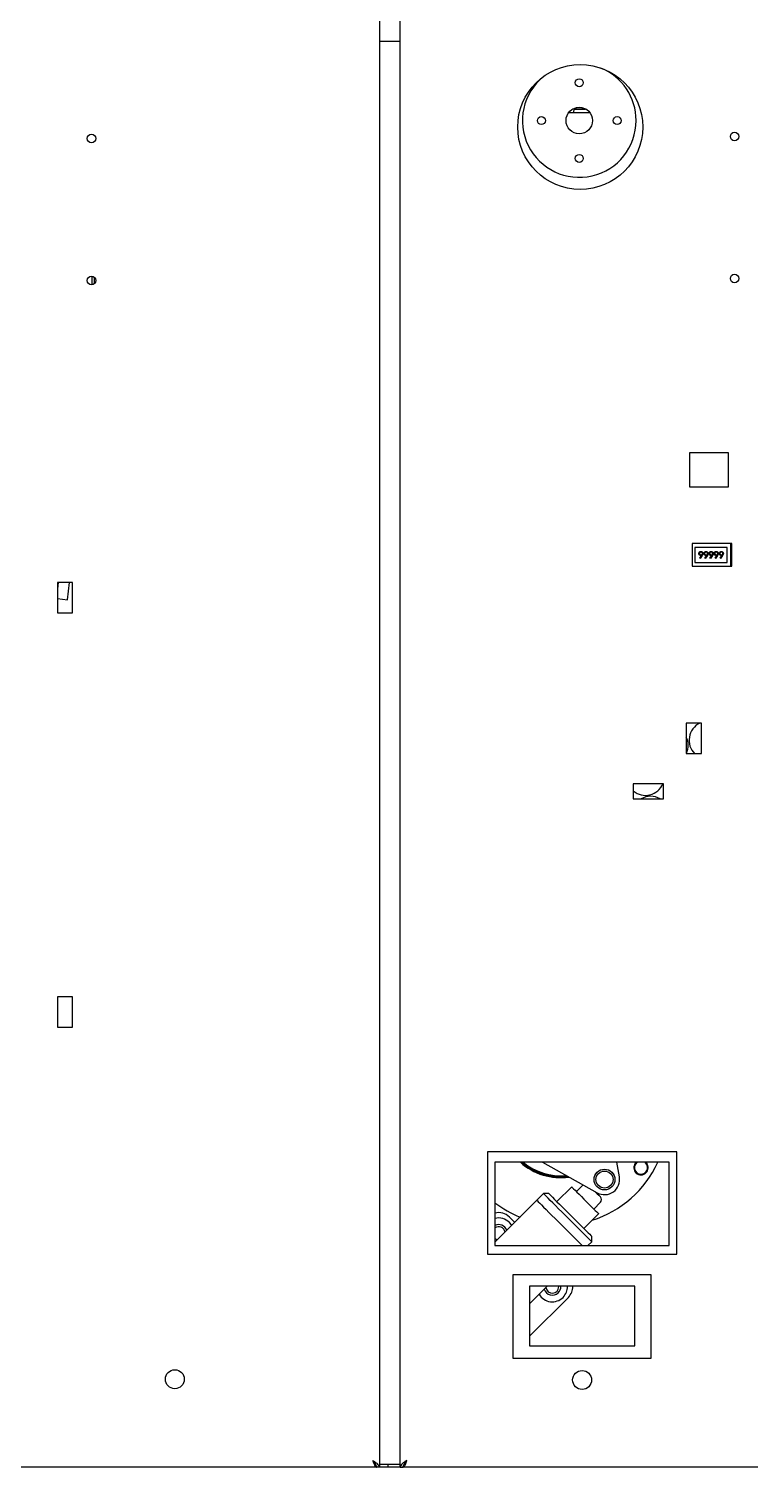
# Model space of a CAD drawing. Header units: millimetres. Extents: x 0 to 87554, y -20854 to 20404.
# Drawn here: x 4723 to 5104, y 10525 to 11285 of the extents above; entities that cross this region are included whole.
import ezdxf

# ---------------------------------------------------------------- set-up
doc = ezdxf.new("R2010")
doc.units = ezdxf.units.MM
doc.layers.get('0').update_dxf_attribs({"lineweight": 15})

# ---------------------------------------------------------------- blocks, each defined once
blk = doc.blocks.new('dr4')
at = {"color": 87, "linetype": 'Continuous', "lineweight": 25}
for p, q in [((600.83, 84.08), (600.83, -703.92)), ((611.83, -703.82), (611.83, 84.18)), ((600.83, 49.58), (611.83, 49.58)), ((709.93, 13.58), (702.72, 13.58)), ((703.33, 12.58), (703.33, 11.58)), ((449.23, -79.13), (449.23, -74.7)), ((450.43, -78.5), (450.43, -75.34)), ((785.07, -167.89), (764.57, -167.89)), ((764.57, -167.89), (764.57, -185.89)), ((785.07, -185.89), (785.07, -167.89)), ((764.57, -185.89), (785.07, -185.89)), ((786.83, -215.82), (765.83, -215.82)), ((765.83, -215.82), (765.83, -227.82)), ((786.33, -215.92), (765.83, -215.92)), ((767.33, -217.92), (767.33, -225.92)), ((784.33, -217.92), (767.33, -217.92)), ((784.33, -225.92), (784.33, -217.92)), ((786.33, -227.82), (786.33, -215.92)), ((786.83, -227.82), (786.83, -215.82)), ((765.83, -227.82), (786.83, -227.82)), ((767.33, -225.92), (784.33, -225.92)), ((769.91, -223.6), (770.89, -222.17)), ((770.17, -223.77), (769.91, -223.6)), ((771.24, -222.19), (770.17, -223.77)), ((772.61, -223.6), (773.58, -222.17)), ((772.86, -223.77), (772.61, -223.6)), ((773.94, -222.19), (772.86, -223.77)), ((775.3, -223.6), (776.27, -222.17)), ((775.55, -223.77), (775.3, -223.6)), ((776.63, -222.19), (775.55, -223.77)), ((777.99, -223.6), (778.96, -222.17)), ((778.24, -223.77), (777.99, -223.6)), ((779.32, -222.19), (778.24, -223.77)), ((780.68, -223.6), (781.66, -222.17)), ((780.93, -223.77), (780.68, -223.6)), ((782.01, -222.19), (780.93, -223.77)), ((438.83, -236.42), (430.83, -236.42)), ((430.83, -236.42), (430.83, -252.42)), ((431.24, -236.42), (430.83, -239.82)), ((436.17, -245.55), (437.28, -236.42)), ((438.83, -252.42), (438.83, -236.42)), ((430.83, -244.9), (436.17, -245.55)), ((430.83, -252.42), (438.83, -252.42)), ((770.83, -310.82), (762.83, -310.82)), ((762.83, -310.82), (762.83, -326.82)), ((770.83, -326.82), (770.83, -310.82)), ((762.83, -326.82), (770.83, -326.82)), ((750.83, -342.82), (734.83, -342.82)), ((734.83, -342.82), (734.83, -350.82)), ((750.83, -350.82), (750.83, -342.82)), ((734.83, -350.82), (750.83, -350.82)), ((438.83, -455.42), (430.83, -455.42)), ((430.83, -455.42), (430.83, -471.42)), ((438.83, -471.42), (438.83, -455.42)), ((430.83, -471.42), (438.83, -471.42)), ((757.83, -537.32), (657.83, -537.32)), ((657.83, -537.32), (657.83, -591.32)), ((757.83, -591.32), (757.83, -537.32)), ((753.83, -542.82), (661.83, -542.82)), ((661.83, -542.82), (661.83, -586.82)), ((686.95, -542.82), (715.73, -558.91)), ((727.5, -550.47), (726.09, -542.82)), ((753.83, -586.82), (753.83, -542.82)), ((708.33, -554.77), (704.8, -558.3)), ((687.47, -559.36), (683.94, -562.89)), ((690.3, -559.36), (687.47, -559.36)), ((702.32, -555.82), (694.54, -563.6)), ((683.94, -562.89), (661.83, -585)), ((708.69, -577.74), (716.46, -569.96)), ((713.99, -567.49), (717.52, -563.95)), ((669.45, -571.74), (672.27, -574.56)), ((710.92, -586.82), (712.93, -584.81)), ((712.93, -584.81), (712.93, -581.98)), ((657.83, -591.32), (757.83, -591.32)), ((661.83, -586.82), (753.83, -586.82)), ((744.33, -602.32), (671.33, -602.32)), ((671.33, -602.32), (671.33, -646.32)), ((744.33, -646.32), (744.33, -602.32)), ((680.08, -617.66), (689.42, -608.32)), ((735.58, -608.32), (680.08, -608.32)), ((680.08, -608.32), (680.08, -639.82)), ((700.57, -614.17), (680.08, -634.66)), ((695.48, -608.51), (695.48, -608.32)), ((735.58, -639.82), (735.58, -608.32)), ((680.08, -639.82), (735.58, -639.82)), ((671.33, -646.32), (744.33, -646.32)), ((599.23, -703.92), (163.43, -703.92)), ((599.23, -703.34), (599.23, -703.92)), ((600.83, -703.92), (599.33, -703.92)), ((611.83, -702.42), (600.83, -702.42)), ((611.65, -703.82), (600.97, -703.82)), ((605.33, -702.42), (605.33, -703.82)), ((611.83, -703.82), (613.33, -703.82)), ((613.43, -703.82), (613.43, -703.24)), ((1099.23, -703.82), (613.43, -703.82))]:
    blk.add_line(p, q, dxfattribs=at)
at = {"color": 87, "linetype": 'Continuous', "lineweight": 25, "flags": 128}
for points in [[(741.98, -543.98), (741.27, -543.07), (740.97, -542.82)], [(741.44, -542.82), (741.52, -542.89), (742.24, -543.84)], [(712.93, -584.81), (712.8, -584.69), (712.43, -584.32), (711.83, -583.71), (710.99, -582.88), (709.95, -581.83), (708.72, -580.6), (707.32, -579.2), (705.78, -577.66), (704.13, -576.02), (702.41, -574.29), (700.64, -572.53), (698.87, -570.75), (697.12, -569), (695.43, -567.32), (693.84, -565.72), (692.36, -564.25), (691.04, -562.93), (689.9, -561.79), (688.96, -560.85), (688.24, -560.12), (687.75, -559.63), (687.5, -559.39), (687.47, -559.36)], [(690.3, -559.36), (690.43, -559.48), (690.8, -559.86), (691.42, -560.48), (692.27, -561.32), (693.32, -562.38), (694.56, -563.62), (695.96, -565.01), (697.48, -566.54), (699.1, -568.15), (700.77, -569.82), (702.46, -571.52), (704.13, -573.19), (705.75, -574.8), (707.27, -576.33), (708.67, -577.72), (709.91, -578.96), (710.96, -580.02), (711.81, -580.86), (712.43, -581.48), (712.8, -581.86), (712.93, -581.98), (712.93, -581.98)], [(702.32, -555.82), (702.4, -555.9), (702.73, -556.23), (703.3, -556.8), (704.09, -557.59), (705.07, -558.57), (706.2, -559.7), (707.46, -560.96), (708.78, -562.28), (710.12, -563.62), (711.44, -564.94), (712.68, -566.18), (713.81, -567.31), (714.77, -568.27), (715.54, -569.04)], [(714.77, -558.37), (714.97, -558.57), (715.82, -559.42), (716.56, -560.16), (717.11, -560.71), (717.44, -561.04), (717.52, -561.12)], [(683.94, -562.89), (683.97, -562.92), (684.21, -563.17), (684.7, -563.66), (685.43, -564.38), (686.37, -565.32), (687.51, -566.46), (688.83, -567.78), (690.3, -569.26), (691.9, -570.85), (693.59, -572.54), (695.33, -574.29), (697.11, -576.06), (698.87, -577.83), (700.6, -579.55), (702.24, -581.2), (703.78, -582.74), (705.18, -584.14), (706.41, -585.37), (707.46, -586.41), (707.86, -586.82)], [(683.94, -562.89), (683.97, -562.92), (684.21, -563.17), (684.7, -563.66), (685.43, -564.38), (686.37, -565.32), (687.51, -566.46), (688.83, -567.78), (690.3, -569.26), (691.9, -570.85), (693.59, -572.54), (695.33, -574.29), (697.11, -576.06), (698.87, -577.83), (700.6, -579.55), (702.24, -581.2), (703.78, -582.74), (705.18, -584.14), (706.41, -585.37), (707.46, -586.41), (707.86, -586.82)], [(715.54, -569.04), (716.09, -569.59), (716.4, -569.9), (716.46, -569.96)], [(670.68, -576.15), (670.53, -575.9), (669.45, -574.57)], [(661.83, -583), (662.43, -583.34), (663.24, -583.58)], [(661.83, -584.27), (662.23, -584.45), (662.33, -584.48)]]:
    blk.add_lwpolyline(points, dxfattribs=at)
at = {"color": 87, "linetype": 'Continuous', "lineweight": 25}
for centre, radius in [((706.83, 4.18), 33), ((706.33, 27.58), 2.1), ((686.33, 7.58), 2.1), ((706.33, 7.58), 7), ((726.33, 7.58), 2.1), ((448.83, -1.92), 2.25), ((788.33, -0.82), 2.25), ((706.33, -12.42), 2.1), ((448.83, -76.92), 2.25), ((788.33, -75.82), 2.25), ((719.64, -551.92), 5.5), ((719.64, -551.92), 4.5), ((492.83, -657.42), 5), ((707.83, -657.82), 5)]:
    blk.add_circle(centre, radius, dxfattribs=at)
for centre, radius, start, end in [((706.33, 7.58), 30, 129.12378, 0), ((706.33, 7.58), 30, 0, 67.608), ((704.33, 12.58), 1, 90, 180), ((774.29, -319.83), 10, 115.66873, 225.11787), ((753.8, -322.55), 10, 335.53499, 25.53777), ((741.24, -338.96), 10, 230.11016, 337.27903), ((743.96, -359.44), 10, 59.57596, 120.05641), ((696.33, -519.42), 31.5, 227.97537, 278.27062), ((696.33, -519.42), 31, 229.01128, 277.04795), ((696.33, -519.42), 30.5, 230.10428, 275.74664), ((696.33, -519.42), 56.5, 287.20206, 335.53362), ((738.9, -545.64), 3.8, 132.04344, 28.36942), ((738.9, -545.64), 3.5, 126.26479, 28.36942), ((719.64, -551.92), 8, 240.79863, 10.4973), ((716.11, -562.54), 2, 315, 45), ((696.33, -519.42), 56.5, 232.36569, 247.89369), ((663.8, -577.4), 8, 45, 104.27854), ((663.8, -580.23), 8, 45, 104.27854), ((663.8, -580.23), 4.5, 18.89932, 116.00592), ((663.8, -580.23), 3.4, 9.38848, 125.47305), ((692.08, -608.51), 8, 210.37283, 315), ((692.08, -608.51), 4.5, 198.32436, 315), ((692.08, -608.51), 3.4, 188.54551, 0), ((692.08, -608.51), 4.5, 315, 2.48939), ((692.08, -608.51), 8, 315, 1.39998), ((694.91, -608.51), 8, 315, 1.39998)]:
    blk.add_arc(centre, radius, start, end, dxfattribs=at)
for points, knots in [([(711.9, 11.58), (711.9, 11.58), (710.95, 11.58), (709.26, 11.58), (706.88, 11.58), (704.83, 11.58), (703.09, 11.58), (701.66, 11.58), (701.03, 11.58), (700.72, 11.58)], [0, 0, 0, 0, 0.000776, 0.170807, 0.340866, 0.510899, 0.677414, 0.843904, 1, 1, 1, 1]), ([(704.33, 13.58), (704.37, 13.58), (704.45, 13.58), (705.15, 13.58), (706.19, 13.58), (707.55, 13.58), (708.62, 13.58), (709.46, 13.58), (709.68, 13.58)], [0, 0, 0, 0, 0.198884, 0.403915, 0.614733, 0.779521, 0.944335, 1, 1, 1, 1]), ([(769.45, -221.16), (769.47, -221), (769.5, -220.68), (769.81, -220.33), (770.18, -220.13), (770.44, -220.1), (770.56, -220.09)], [0, 0, 0, 0, 0.279543, 0.558862, 0.779456, 1, 1, 1, 1]), ([(770.56, -220.09), (770.72, -220.11), (771.04, -220.15), (771.4, -220.43), (771.61, -220.79), (771.63, -221.04), (771.65, -221.17)], [0, 0, 0, 0, 0.279736, 0.559163, 0.779606, 1, 1, 1, 1]), ([(772.14, -221.16), (772.16, -221), (772.2, -220.68), (772.51, -220.33), (772.87, -220.13), (773.13, -220.1), (773.25, -220.09)], [0, 0, 0, 0, 0.279543, 0.558862, 0.779456, 1, 1, 1, 1]), ([(773.25, -220.09), (773.41, -220.11), (773.73, -220.15), (774.09, -220.43), (774.3, -220.79), (774.33, -221.04), (774.34, -221.17)], [0, 0, 0, 0, 0.279737, 0.559164, 0.779609, 1, 1, 1, 1]), ([(774.83, -221.16), (774.85, -221), (774.89, -220.68), (775.2, -220.33), (775.57, -220.13), (775.82, -220.1), (775.95, -220.09)], [0, 0, 0, 0, 0.279542, 0.558849, 0.779457, 1, 1, 1, 1]), ([(775.95, -220.09), (776.11, -220.11), (776.42, -220.15), (776.78, -220.43), (776.99, -220.79), (777.02, -221.04), (777.03, -221.17)], [0, 0, 0, 0, 0.279737, 0.559164, 0.779609, 1, 1, 1, 1]), ([(777.52, -221.16), (777.54, -221), (777.58, -220.68), (777.89, -220.33), (778.26, -220.13), (778.51, -220.1), (778.64, -220.09)], [0, 0, 0, 0, 0.2795388, 0.5588536, 0.7794592, 1, 1, 1, 1]), ([(778.64, -220.09), (778.8, -220.11), (779.12, -220.15), (779.48, -220.43), (779.69, -220.79), (779.71, -221.04), (779.72, -221.17)], [0, 0, 0, 0, 0.2797207, 0.559163, 0.7796081, 1, 1, 1, 1]), ([(780.22, -221.16), (780.24, -221), (780.27, -220.68), (780.58, -220.33), (780.95, -220.13), (781.2, -220.1), (781.33, -220.09)], [0, 0, 0, 0, 0.279538, 0.558853, 0.779442, 1, 1, 1, 1]), ([(781.33, -220.09), (781.49, -220.11), (781.81, -220.15), (782.17, -220.43), (782.38, -220.79), (782.4, -221.04), (782.42, -221.17)], [0, 0, 0, 0, 0.2797207, 0.559163, 0.7796081, 1, 1, 1, 1]), ([(770.52, -222.2), (770.36, -222.18), (770.05, -222.15), (769.7, -221.87), (769.48, -221.53), (769.46, -221.29), (769.45, -221.16)], [0, 0, 0, 0, 0.279825, 0.559497, 0.779638, 1, 1, 1, 1]), ([(770.55, -220.45), (770.44, -220.46), (770.22, -220.48), (769.96, -220.66), (769.79, -220.89), (769.77, -221.06), (769.76, -221.15)], [0, 0, 0, 0, 0.280101, 0.560017, 0.780135, 1, 1, 1, 1]), ([(769.76, -221.15), (769.78, -221.26), (769.81, -221.48), (770.05, -221.7), (770.31, -221.82), (770.49, -221.83), (770.58, -221.84)], [0, 0, 0, 0, 0.278475, 0.558438, 0.779114, 1, 1, 1, 1]), ([(770.89, -222.17), (770.82, -222.18), (770.7, -222.2), (770.57, -222.2), (770.52, -222.2)], [0, 0, 0, 0, 0.559934, 1, 1, 1, 1]), ([(771.33, -221.15), (771.32, -221.04), (771.28, -220.82), (771.06, -220.6), (770.8, -220.47), (770.63, -220.46), (770.55, -220.45)], [0, 0, 0, 0, 0.278711, 0.558565, 0.779161, 1, 1, 1, 1]), ([(770.58, -221.84), (770.69, -221.83), (770.9, -221.81), (771.15, -221.63), (771.31, -221.4), (771.32, -221.23), (771.33, -221.15)], [0, 0, 0, 0, 0.280325, 0.559537, 0.779754, 1, 1, 1, 1]), ([(771.65, -221.17), (771.61, -221.37), (771.55, -221.75), (771.34, -222.06), (771.24, -222.19)], [0, 0, 0, 0, 0.558184, 1, 1, 1, 1]), ([(773.21, -222.2), (773.06, -222.18), (772.74, -222.15), (772.39, -221.87), (772.17, -221.53), (772.15, -221.29), (772.14, -221.16)], [0, 0, 0, 0, 0.279825, 0.559497, 0.779638, 1, 1, 1, 1]), ([(773.24, -220.45), (773.13, -220.46), (772.91, -220.48), (772.65, -220.66), (772.48, -220.89), (772.46, -221.06), (772.45, -221.15)], [0, 0, 0, 0, 0.280101, 0.560017, 0.780135, 1, 1, 1, 1]), ([(772.45, -221.15), (772.47, -221.26), (772.51, -221.48), (772.75, -221.7), (773.01, -221.82), (773.18, -221.83), (773.27, -221.84)], [0, 0, 0, 0, 0.278475, 0.558438, 0.779114, 1, 1, 1, 1]), ([(773.58, -222.17), (773.51, -222.18), (773.39, -222.2), (773.27, -222.2), (773.21, -222.2)], [0, 0, 0, 0, 0.5600145, 1, 1, 1, 1]), ([(774.02, -221.15), (774.01, -221.04), (773.98, -220.82), (773.75, -220.6), (773.5, -220.47), (773.32, -220.46), (773.24, -220.45)], [0, 0, 0, 0, 0.278711, 0.558565, 0.779161, 1, 1, 1, 1]), ([(773.27, -221.84), (773.38, -221.83), (773.59, -221.81), (773.85, -221.63), (774, -221.4), (774.02, -221.23), (774.02, -221.15)], [0, 0, 0, 0, 0.280327, 0.559542, 0.779747, 1, 1, 1, 1]), ([(774.34, -221.17), (774.3, -221.37), (774.24, -221.75), (774.03, -222.06), (773.94, -222.19)], [0, 0, 0, 0, 0.558181, 1, 1, 1, 1]), ([(775.9, -222.2), (775.75, -222.18), (775.44, -222.15), (775.08, -221.87), (774.86, -221.53), (774.84, -221.29), (774.83, -221.16)], [0, 0, 0, 0, 0.279812, 0.559489, 0.779634, 1, 1, 1, 1]), ([(775.93, -220.45), (775.82, -220.46), (775.6, -220.48), (775.35, -220.66), (775.17, -220.89), (775.16, -221.06), (775.15, -221.15)], [0, 0, 0, 0, 0.280099, 0.560011, 0.780142, 1, 1, 1, 1]), ([(775.15, -221.15), (775.16, -221.26), (775.2, -221.48), (775.44, -221.7), (775.7, -221.82), (775.87, -221.83), (775.96, -221.84)], [0, 0, 0, 0, 0.278475, 0.558437, 0.779089, 1, 1, 1, 1]), ([(776.27, -222.17), (776.2, -222.18), (776.08, -222.2), (775.96, -222.2), (775.9, -222.2)], [0, 0, 0, 0, 0.559934, 1, 1, 1, 1]), ([(776.72, -221.15), (776.7, -221.04), (776.67, -220.82), (776.44, -220.6), (776.19, -220.47), (776.02, -220.46), (775.93, -220.45)], [0, 0, 0, 0, 0.278721, 0.558562, 0.779184, 1, 1, 1, 1]), ([(775.96, -221.84), (776.07, -221.83), (776.29, -221.81), (776.54, -221.63), (776.69, -221.4), (776.71, -221.23), (776.72, -221.15)], [0, 0, 0, 0, 0.28033, 0.559525, 0.779745, 1, 1, 1, 1]), ([(777.03, -221.17), (777, -221.37), (776.93, -221.75), (776.72, -222.06), (776.63, -222.19)], [0, 0, 0, 0, 0.558191, 1, 1, 1, 1]), ([(778.6, -222.2), (778.44, -222.18), (778.13, -222.15), (777.78, -221.87), (777.56, -221.53), (777.54, -221.29), (777.52, -221.16)], [0, 0, 0, 0, 0.2798095, 0.5594842, 0.7796362, 1, 1, 1, 1]), ([(778.62, -220.45), (778.51, -220.46), (778.3, -220.48), (778.04, -220.66), (777.87, -220.89), (777.85, -221.06), (777.84, -221.15)], [0, 0, 0, 0, 0.280099, 0.560011, 0.780142, 1, 1, 1, 1]), ([(777.84, -221.15), (777.86, -221.26), (777.89, -221.48), (778.13, -221.7), (778.39, -221.82), (778.57, -221.83), (778.65, -221.84)], [0, 0, 0, 0, 0.278473, 0.558416, 0.77909, 1, 1, 1, 1]), ([(778.96, -222.17), (778.9, -222.18), (778.77, -222.2), (778.65, -222.2), (778.6, -222.2)], [0, 0, 0, 0, 0.559934, 1, 1, 1, 1]), ([(779.41, -221.15), (779.39, -221.04), (779.36, -220.82), (779.13, -220.6), (778.88, -220.47), (778.71, -220.46), (778.62, -220.45)], [0, 0, 0, 0, 0.278721, 0.558562, 0.779184, 1, 1, 1, 1]), ([(778.65, -221.84), (778.76, -221.83), (778.98, -221.81), (779.23, -221.63), (779.38, -221.4), (779.4, -221.23), (779.41, -221.15)], [0, 0, 0, 0, 0.28033, 0.559525, 0.779745, 1, 1, 1, 1]), ([(779.72, -221.17), (779.69, -221.37), (779.62, -221.75), (779.41, -222.06), (779.32, -222.19)], [0, 0, 0, 0, 0.558191, 1, 1, 1, 1]), ([(781.29, -222.2), (781.13, -222.18), (780.82, -222.15), (780.47, -221.87), (780.25, -221.53), (780.23, -221.29), (780.22, -221.16)], [0, 0, 0, 0, 0.2798095, 0.5594842, 0.7796362, 1, 1, 1, 1]), ([(781.31, -220.45), (781.21, -220.46), (780.99, -220.48), (780.73, -220.66), (780.56, -220.89), (780.54, -221.06), (780.53, -221.15)], [0, 0, 0, 0, 0.280099, 0.560011, 0.780142, 1, 1, 1, 1]), ([(780.53, -221.15), (780.55, -221.26), (780.58, -221.48), (780.82, -221.7), (781.08, -221.82), (781.26, -221.83), (781.35, -221.84)], [0, 0, 0, 0, 0.278473, 0.558416, 0.77909, 1, 1, 1, 1]), ([(781.66, -222.17), (781.59, -222.18), (781.47, -222.2), (781.34, -222.2), (781.29, -222.2)], [0, 0, 0, 0, 0.559934, 1, 1, 1, 1]), ([(782.1, -221.15), (782.09, -221.04), (782.05, -220.82), (781.82, -220.6), (781.57, -220.47), (781.4, -220.46), (781.31, -220.45)], [0, 0, 0, 0, 0.278723, 0.558582, 0.779182, 1, 1, 1, 1]), ([(781.35, -221.84), (781.45, -221.83), (781.67, -221.81), (781.92, -221.63), (782.08, -221.4), (782.09, -221.23), (782.1, -221.15)], [0, 0, 0, 0, 0.280305, 0.559523, 0.779745, 1, 1, 1, 1]), ([(782.42, -221.17), (782.38, -221.37), (782.32, -221.75), (782.11, -222.06), (782.01, -222.19)], [0, 0, 0, 0, 0.558191, 1, 1, 1, 1]), ([(600.83, -703.92), (600.77, -703.63), (600.67, -703.04), (599.86, -702.17), (598.7, -701.29), (597.78, -700.71), (597.33, -700.42)], [0, 0, 0, 0, 0.250005, 0.500005, 0.749999, 1, 1, 1, 1]), ([(599.33, -703.92), (599.29, -703.63), (599.23, -703.04), (598.77, -702.17), (598.11, -701.29), (597.59, -700.71), (597.33, -700.42)], [0, 0, 0, 0, 0.250009, 0.500002, 0.750003, 1, 1, 1, 1]), ([(597.33, -700.42), (597.46, -700.64), (597.75, -701.13), (598.2, -701.77), (598.56, -702.18), (598.75, -702.25), (598.79, -702.26)], [0, 0, 0, 0, 0.274581, 0.601184, 0.927895, 1, 1, 1, 1]), ([(597.33, -700.42), (597.47, -700.84), (597.76, -701.67), (598.19, -702.76), (598.62, -703.55), (598.97, -703.89), (599.17, -703.91), (599.23, -703.92)], [0, 0, 0, 0, 0.227183, 0.454422, 0.681669, 0.908922, 1, 1, 1, 1]), ([(615.33, -700.32), (614.87, -700.61), (613.95, -701.19), (612.79, -702.07), (611.98, -702.94), (611.88, -703.53), (611.83, -703.82)], [0, 0, 0, 0, 0.250002, 0.499996, 0.749994, 1, 1, 1, 1]), ([(615.33, -700.32), (615.06, -700.61), (614.54, -701.19), (613.88, -702.07), (613.42, -702.94), (613.36, -703.53), (613.33, -703.82)], [0, 0, 0, 0, 0.250002, 0.500001, 0.74999, 1, 1, 1, 1]), ([(613.43, -703.82), (613.57, -703.78), (613.86, -703.69), (614.29, -703.02), (614.72, -702.03), (615.07, -701.07), (615.27, -700.49), (615.33, -700.32)], [0, 0, 0, 0, 0.227183, 0.454436, 0.681677, 0.908917, 1, 1, 1, 1]), ([(613.85, -702.19), (614, -702.08), (614.31, -701.86), (614.78, -701.21), (615.12, -700.66), (615.3, -700.36), (615.33, -700.32)], [0, 0, 0, 0, 0.303224, 0.627344, 0.951452, 1, 1, 1, 1])]:
    blk.add_open_spline(points, degree=3, knots=knots, dxfattribs=at)

msp = doc.modelspace()

# ---------------------------------------------------------------- block references
at = {"lineweight": -3}
msp.add_blockref('dr4', (4307.45, 11228.942), dxfattribs=at)

doc.saveas('drawing.dxf')
